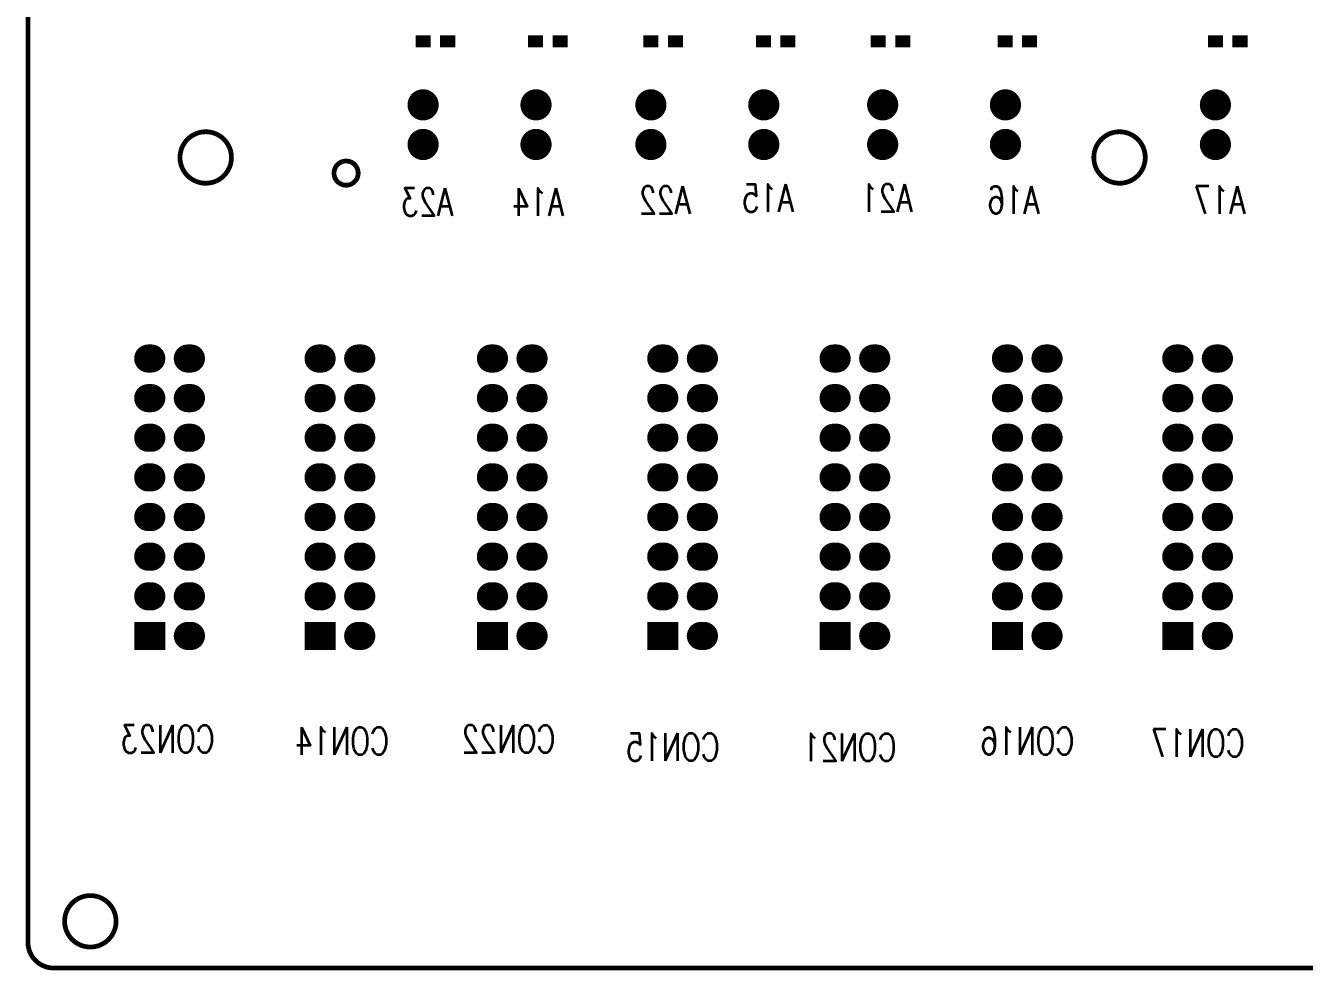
# Model space of a CAD drawing. Extents: x -4 to 135, y -3 to 205.
# Drawn here: x -4.2 to 77.8, y -3.1 to 57.4 of the extents above; entities that cross this region are included whole.
import ezdxf
from ezdxf.enums import TextEntityAlignment as Align

# ---------------------------------------------------------------- set-up
doc = ezdxf.new("R2010")
doc.units = 0
doc.header["$MEASUREMENT"] = 0
for name, color, linetype in [('BOARD_CUTOUT_00', 5, 'Continuous'), ('BOARD_OUTLINE_00', 5, 'Continuous'), ('DRIL_PLTE_THRU_01', 3, 'Continuous'), ('DRIL_PLTE_THRU_02', 136, 'Continuous'), ('DRIL_PLTE_THRU_03', 255, 'Continuous'), ('DRIL_PLTE_THRU_04', 1, 'Continuous'), ('DRIL_SYMBOL', 5, 'Continuous'), ('PADS_BOT', 16, 'Continuous'), ('PADS_INNER', 96, 'Continuous'), ('PADS_TOP', 96, 'Continuous'), ('PART_NAME_130', 23, 'Continuous')]:
    doc.layers.add(name, color=color, linetype=linetype)
doc.styles.add('W0$254', font='simplex', dxfattribs={"width": 0.75})

# ---------------------------------------------------------------- blocks, each defined once
blk = doc.blocks.new('BOARD_8')
at = {"layer": 'BOARD_CUTOUT_00', "const_width": 0.305}
for points in [[(5.742, -156.056, 1), (9.042, -156.056, 1)], [(64.332, -156.056, 1), (67.632, -156.056, 1)], [(15.617, -157.056, 1), (17.167, -157.056, 1)], [(1.644, -205.006, 1), (-1.656, -205.006, 1)]]:
    blk.add_lwpolyline(points, format="xyb", close=True, dxfattribs=at)
at = {"layer": 'BOARD_OUTLINE_00', "const_width": 0.305}
blk.add_lwpolyline([(135.18, -1.65, 0.414214), (133.53, 0), (-2.356, 0, 0.414214), (-4.006, -1.65), (-4.006, -206.35, 0.414214), (-2.356, -208), (133.53, -208, 0.414214), (135.18, -206.35)], format="xyb", close=True, dxfattribs=at)
blk = doc.blocks.new('DRIL_SYMBOL_1')
at = {"layer": 'DRIL_SYMBOL', "const_width": 0.0508}
for points in [[(-0.254, 0), (0.254, 0)], [(0, -0.254), (0, 0.254)]]:
    blk.add_lwpolyline(points, dxfattribs=at)
blk = doc.blocks.new('DRIL_HOLE_1')
at = {"const_width": 0.5}
blk.add_lwpolyline([(-0.25, 0, 1), (0.25, 0, 1)], format="xyb", close=True, dxfattribs=at)
blk.add_blockref('DRIL_SYMBOL_1', (0, 0))
blk = doc.blocks.new('PAD_3')
at = {"const_width": 1}
blk.add_lwpolyline([(0, -0.5, 1), (0, 0.5, 1)], format="xyb", close=True, dxfattribs=at)
blk = doc.blocks.new('STK_BOT_67')
at = {"layer": 'DRIL_PLTE_THRU_01'}
blk.add_blockref('DRIL_HOLE_1', (0, 0), dxfattribs=at)
at = {"layer": 'DRIL_PLTE_THRU_02'}
blk.add_blockref('DRIL_HOLE_1', (0, 0), dxfattribs=at)
at = {"layer": 'DRIL_PLTE_THRU_03'}
blk.add_blockref('DRIL_HOLE_1', (0, 0), dxfattribs=at)
at = {"layer": 'DRIL_PLTE_THRU_04'}
blk.add_blockref('DRIL_HOLE_1', (0, 0), dxfattribs=at)
at = {"layer": 'PADS_BOT'}
blk.add_blockref('PAD_3', (0, 0), dxfattribs=at)
at = {"layer": 'PADS_INNER'}
blk.add_blockref('PAD_3', (0, 0), dxfattribs=at)
at = {"layer": 'PADS_TOP'}
blk.add_blockref('PAD_3', (0, 0), dxfattribs=at)
blk = doc.blocks.new('SYM_BOT_2')
for p in [(-1.27, 0), (1.27, 0)]:
    blk.add_blockref('STK_BOT_67', p)
blk = doc.blocks.new('PART_BOT_151')
blk.add_blockref('SYM_BOT_2', (0, 0))
at = {"layer": 'PART_NAME_130', "style": 'W0$254', "width": 0.75}
blk.add_text('A17', height=1.778, rotation=270, dxfattribs=at).set_placement((-5.715, 0.254), align=Align.CENTER)
blk = doc.blocks.new('PAD_11')
at = {"const_width": 1.8}
blk.add_lwpolyline([(-1, 0), (1, 0)], dxfattribs=at)
blk = doc.blocks.new('STK_BOT_64')
at = {"layer": 'DRIL_PLTE_THRU_01'}
blk.add_blockref('DRIL_HOLE_1', (0, 0), dxfattribs=at)
at = {"layer": 'DRIL_PLTE_THRU_02'}
blk.add_blockref('DRIL_HOLE_1', (0, 0), dxfattribs=at)
at = {"layer": 'DRIL_PLTE_THRU_03'}
blk.add_blockref('DRIL_HOLE_1', (0, 0), dxfattribs=at)
at = {"layer": 'DRIL_PLTE_THRU_04'}
blk.add_blockref('DRIL_HOLE_1', (0, 0), dxfattribs=at)
at = {"layer": 'PADS_BOT', "rotation": 90}
blk.add_blockref('PAD_11', (0, 0), dxfattribs=at)
at = {"layer": 'PADS_INNER', "rotation": 90}
blk.add_blockref('PAD_11', (0, 0), dxfattribs=at)
at = {"layer": 'PADS_TOP', "rotation": 90}
blk.add_blockref('PAD_11', (0, 0), dxfattribs=at)
blk = doc.blocks.new('PAD_12')
at = {"const_width": 0.9}
blk.add_lwpolyline([(-0.1, -0.45), (0.1, -0.45, 1), (0.1, 0.45), (-0.1, 0.45, 1)], format="xyb", close=True, dxfattribs=at)
blk = doc.blocks.new('STK_BOT_63')
at = {"layer": 'DRIL_PLTE_THRU_01'}
blk.add_blockref('DRIL_HOLE_1', (0, 0), dxfattribs=at)
at = {"layer": 'DRIL_PLTE_THRU_02'}
blk.add_blockref('DRIL_HOLE_1', (0, 0), dxfattribs=at)
at = {"layer": 'DRIL_PLTE_THRU_03'}
blk.add_blockref('DRIL_HOLE_1', (0, 0), dxfattribs=at)
at = {"layer": 'DRIL_PLTE_THRU_04'}
blk.add_blockref('DRIL_HOLE_1', (0, 0), dxfattribs=at)
at = {"layer": 'PADS_BOT', "rotation": 90}
blk.add_blockref('PAD_12', (0, 0), dxfattribs=at)
at = {"layer": 'PADS_INNER', "rotation": 90}
blk.add_blockref('PAD_12', (0, 0), dxfattribs=at)
at = {"layer": 'PADS_TOP', "rotation": 90}
blk.add_blockref('PAD_12', (0, 0), dxfattribs=at)
blk = doc.blocks.new('SYM_BOT_4')
for name, p in [('STK_BOT_63', (-8.89, 1.27)), ('STK_BOT_63', (-6.35, 1.27)), ('STK_BOT_63', (-3.81, 1.27)), ('STK_BOT_63', (-1.27, 1.27)), ('STK_BOT_63', (1.27, 1.27)), ('STK_BOT_63', (3.81, 1.27)), ('STK_BOT_63', (6.35, 1.27)), ('STK_BOT_63', (8.89, 1.27)), ('STK_BOT_64', (-8.89, -1.27)), ('STK_BOT_63', (-6.35, -1.27)), ('STK_BOT_63', (-3.81, -1.27)), ('STK_BOT_63', (-1.27, -1.27)), ('STK_BOT_63', (1.27, -1.27)), ('STK_BOT_63', (3.81, -1.27)), ('STK_BOT_63', (6.35, -1.27)), ('STK_BOT_63', (8.89, -1.27))]:
    blk.add_blockref(name, p)
blk = doc.blocks.new('PART_BOT_152')
blk.add_blockref('SYM_BOT_4', (0, 0))
at = {"layer": 'PART_NAME_130', "style": 'W0$254', "width": 0.75}
blk.add_text('CON17', height=1.778, rotation=270, dxfattribs=at).set_placement((-14.859, 0), align=Align.TOP_CENTER)
blk = doc.blocks.new('PART_BOT_158')
blk.add_blockref('SYM_BOT_2', (0, 0))
at = {"layer": 'PART_NAME_130', "style": 'W0$254', "width": 0.75}
blk.add_text('A16', height=1.778, rotation=270, dxfattribs=at).set_placement((-5.715, 0.508), align=Align.CENTER)
blk = doc.blocks.new('PART_BOT_159')
blk.add_blockref('SYM_BOT_4', (0, 0))
at = {"layer": 'PART_NAME_130', "style": 'W0$254', "width": 0.75}
blk.add_text('CON16', height=1.778, rotation=270, dxfattribs=at).set_placement((-14.732, 0), align=Align.TOP_CENTER)
blk = doc.blocks.new('PART_BOT_161')
blk.add_blockref('SYM_BOT_2', (0, 0))
at = {"layer": 'PART_NAME_130', "style": 'W0$254', "width": 0.75}
blk.add_text('A21', height=1.778, rotation=270, dxfattribs=at).set_placement((-5.588, 0.254), align=Align.CENTER)
blk = doc.blocks.new('PART_BOT_162')
blk.add_blockref('SYM_BOT_4', (0, 0))
at = {"layer": 'PART_NAME_130', "style": 'W0$254', "width": 0.75}
blk.add_text('CON21', height=1.778, rotation=270, dxfattribs=at).set_placement((-15.132, -0.347), align=Align.TOP_CENTER)
blk = doc.blocks.new('PART_BOT_169')
blk.add_blockref('SYM_BOT_2', (0, 0))
at = {"layer": 'PART_NAME_130', "style": 'W0$254', "width": 0.75}
blk.add_text('A15', height=1.778, rotation=270, dxfattribs=at).set_placement((-5.588, 0.254), align=Align.CENTER)
blk = doc.blocks.new('PART_BOT_171')
blk.add_blockref('SYM_BOT_2', (0, 0))
at = {"layer": 'PART_NAME_130', "style": 'W0$254', "width": 0.75}
blk.add_text('A22', height=1.778, rotation=270, dxfattribs=at).set_placement((-5.715, 0.889), align=Align.CENTER)
blk = doc.blocks.new('PART_BOT_172')
blk.add_blockref('SYM_BOT_4', (0, 0))
at = {"layer": 'PART_NAME_130', "style": 'W0$254', "width": 0.75}
blk.add_text('CON15', height=1.778, rotation=270, dxfattribs=at).set_placement((-15.113, -0.635), align=Align.TOP_CENTER)
blk = doc.blocks.new('PART_BOT_179')
blk.add_blockref('SYM_BOT_2', (0, 0))
at = {"layer": 'PART_NAME_130', "style": 'W0$254', "width": 0.75}
blk.add_text('A14', height=1.778, rotation=270, dxfattribs=at).set_placement((-5.842, 0.127), align=Align.CENTER)
blk = doc.blocks.new('PART_BOT_180')
blk.add_blockref('SYM_BOT_4', (0, 0))
at = {"layer": 'PART_NAME_130', "style": 'W0$254', "width": 0.75}
blk.add_text('CON22', height=1.778, rotation=270, dxfattribs=at).set_placement((-14.605, -0.254), align=Align.TOP_CENTER)
blk = doc.blocks.new('PART_BOT_183')
blk.add_blockref('SYM_BOT_2', (0, 0))
at = {"layer": 'PART_NAME_130', "style": 'W0$254', "width": 0.75}
blk.add_text('A23', height=1.778, rotation=270, dxfattribs=at).set_placement((-5.842, 0.254), align=Align.CENTER)
blk = doc.blocks.new('PART_BOT_184')
blk.add_blockref('SYM_BOT_4', (0, 0))
at = {"layer": 'PART_NAME_130', "style": 'W0$254', "width": 0.75}
blk.add_text('CON14', height=1.778, rotation=270, dxfattribs=at).set_placement((-14.732, 0.127), align=Align.TOP_CENTER)
blk = doc.blocks.new('PART_BOT_186')
blk.add_blockref('SYM_BOT_4', (0, 0))
at = {"layer": 'PART_NAME_130', "style": 'W0$254', "width": 0.75}
blk.add_text('CON23', height=1.778, rotation=270, dxfattribs=at).set_placement((-14.605, -0.127), align=Align.TOP_CENTER)
blk = doc.blocks.new('DRIL_HOLE_0')
blk.add_lwpolyline([(0, 0, 1), (0, 0, 1)], format="xyb", close=True)
blk = doc.blocks.new('PAD_1')
blk.add_lwpolyline([(0, 0, 1), (0, 0, 1)], format="xyb", close=True)
blk = doc.blocks.new('PAD_15')
at = {"const_width": 0.762}
blk.add_lwpolyline([(-0.4826, 0), (0.4826, 0)], dxfattribs=at)
blk = doc.blocks.new('STK_BOT_21')
at = {"layer": 'DRIL_PLTE_THRU_01'}
blk.add_blockref('DRIL_HOLE_0', (0, 0), dxfattribs=at)
at = {"layer": 'DRIL_PLTE_THRU_02'}
blk.add_blockref('DRIL_HOLE_0', (0, 0), dxfattribs=at)
at = {"layer": 'DRIL_PLTE_THRU_03'}
blk.add_blockref('DRIL_HOLE_0', (0, 0), dxfattribs=at)
at = {"layer": 'DRIL_PLTE_THRU_04'}
blk.add_blockref('DRIL_HOLE_0', (0, 0), dxfattribs=at)
at = {"layer": 'PADS_BOT'}
blk.add_blockref('PAD_15', (0, 0), dxfattribs=at)
at = {"layer": 'PADS_INNER'}
blk.add_blockref('PAD_1', (0, 0), dxfattribs=at)
at = {"layer": 'PADS_TOP'}
blk.add_blockref('PAD_1', (0, 0), dxfattribs=at)
blk = doc.blocks.new('SYM_BOT_10')
for p in [(-0.7874, 0), (0.7874, 0)]:
    blk.add_blockref('STK_BOT_21', p)
blk = doc.blocks.new('PART_BOT_324')
blk.add_blockref('SYM_BOT_10', (0, 0))
blk = doc.blocks.new('PART_BOT_325')
blk.add_blockref('SYM_BOT_10', (0, 0))
blk = doc.blocks.new('PART_BOT_327')
blk.add_blockref('SYM_BOT_10', (0, 0))
blk = doc.blocks.new('PART_BOT_328')
blk.add_blockref('SYM_BOT_10', (0, 0))
blk = doc.blocks.new('PART_BOT_332')
blk.add_blockref('SYM_BOT_10', (0, 0))
blk = doc.blocks.new('PART_BOT_333')
blk.add_blockref('SYM_BOT_10', (0, 0))
blk = doc.blocks.new('PART_BOT_334')
blk.add_blockref('SYM_BOT_10', (0, 0))

msp = doc.modelspace()

# ---------------------------------------------------------------- block references
msp.add_blockref('BOARD_8', (0.006, 205.006))
at = {"xscale": -1}
for name, p, rotation in [('PART_BOT_334', (22.123, 56.388), 180), ('PART_BOT_324', (29.337, 56.388), 180), ('PART_BOT_333', (36.728, 56.388), 180), ('PART_BOT_325', (43.942, 56.388), 180), ('PART_BOT_332', (51.308, 56.388), 180), ('PART_BOT_327', (59.436, 56.388), 180), ('PART_BOT_328', (72.923, 56.388), 180), ('PART_BOT_183', (21.336, 51.054), 270), ('PART_BOT_179', (28.575, 51.054), 270), ('PART_BOT_171', (35.941, 51.054), 270), ('PART_BOT_169', (43.18, 51.054), 270), ('PART_BOT_161', (50.8, 51.054), 270), ('PART_BOT_158', (58.674, 51.054), 270), ('PART_BOT_151', (72.136, 51.054), 270), ('PART_BOT_186', (5.08, 27.178), 270), ('PART_BOT_184', (16.002, 27.178), 270), ('PART_BOT_180', (27.051, 27.178), 270), ('PART_BOT_172', (37.973, 27.178), 270), ('PART_BOT_162', (49.022, 27.178), 270), ('PART_BOT_159', (60.071, 27.178), 270), ('PART_BOT_152', (70.993, 27.178), 270)]:
    msp.add_blockref(name, p, dxfattribs=dict(at, rotation=rotation))

doc.saveas('drawing.dxf')
